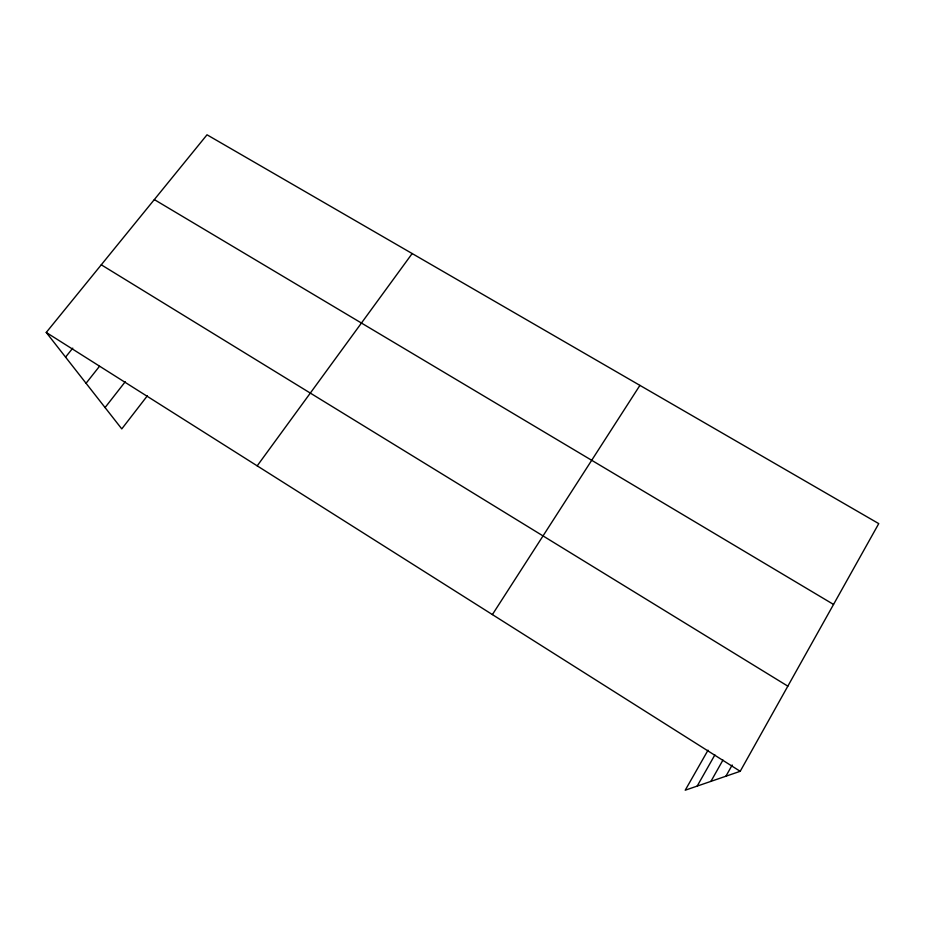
<?xml version="1.0" encoding="UTF-8"?>
<svg xmlns="http://www.w3.org/2000/svg" width="925" height="925" viewBox="0 0 925 925"><rect width="100%" height="100%" fill="white"/><g stroke="black" fill="none" stroke-linecap="round" stroke-linejoin="round"><path stroke-width="1.39" d="M708.03 750.187L685.217 790.204L740.208 771.3L878.75 523.619L207.015 134.796L46.25 332.457L121.776 428.899L147.352 395.808M725.905 776.214L732.207 765.01M710.92 781.371L722.957 760.061M697.173 786.1L714.875 754.904M492.389 614.582L639.915 385.378M257.196 465.853L412.168 253.554M105.057 407.567L125.233 381.759M86.048 383.285L99.472 366.323M65.559 357.119L72.763 348.147M154.325 199.592L833.541 604.441M101.276 264.804L787.834 686.153M46.25 332.457L740.208 771.3"/></g></svg>
